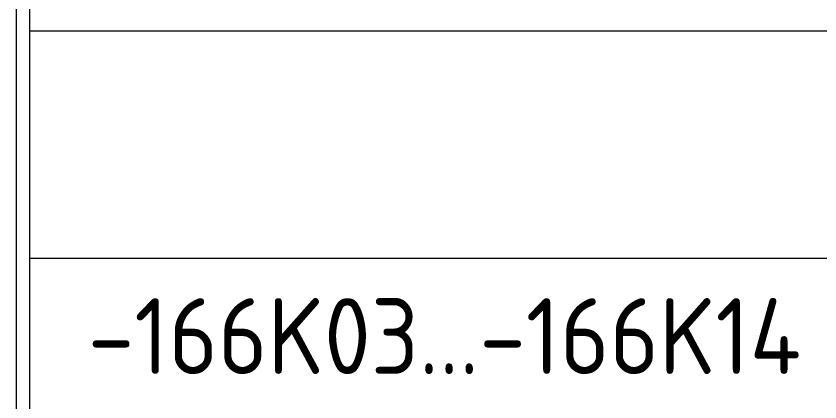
# Model space of a CAD drawing. Header units: millimetres. Extents: x 4134 to 7422, y 1400 to 3585.
# Drawn here: x 5874.9 to 6086.7, y 2122.9 to 2224.7 of the extents above; entities that cross this region are included whole.
import ezdxf
from ezdxf.enums import TextEntityAlignment as Align

# ---------------------------------------------------------------- set-up
doc = ezdxf.new("R2010")
doc.units = ezdxf.units.MM
doc.layers.add('000-PI-ORMAR', color=2, linetype='Continuous')
doc.layers.add('002-PI-Kabelska kanalica', color=150, linetype='Continuous')
doc.styles.add('PI0', font='isocpeur.ttf', dxfattribs={"width": 0.9})

# ---------------------------------------------------------------- blocks, each defined once
blk = doc.blocks.new('*U539')
at = {"layer": '002-PI-Kabelska kanalica', "color": 0, "linetype": 'ByBlock', "lineweight": 0}
blk.add_line((80, -100), (80, 1670), dxfattribs=at)
blk = doc.blocks.new('*U522')
at = {"layer": '002-PI-Kabelska kanalica', "color": 0, "linetype": 'ByBlock', "lineweight": 0}
for p, q in [((-20, -100), (-20, 515)), ((40, -100), (40, 515)), ((-20, -100), (40, -100))]:
    blk.add_line(p, q, dxfattribs=at)

msp = doc.modelspace()

# ---------------------------------------------------------------- linework, layer by layer
at = {"layer": '000-PI-ORMAR', "color": 0, "linetype": 'ByBlock', "lineweight": 0}
msp.add_line((5874.948, 3405.778), (5874.948, 1515.778), dxfattribs=at)

# ---------------------------------------------------------------- block references
at = {"layer": '002-PI-Kabelska kanalica', "color": 0, "linetype": 'ByBlock', "lineweight": 0, "xscale": -1, "rotation": 180}
msp.add_blockref('*U539', (5798.448, 3305.778), dxfattribs=at)
at = {"layer": '002-PI-Kabelska kanalica', "color": 0, "linetype": 'ByBlock', "lineweight": 0, "rotation": 270}
msp.add_blockref('*U522', (5978.448, 2200.768), dxfattribs=at)

# ---------------------------------------------------------------- texts
at = {"color": 0, "linetype": 'ByBlock', "lineweight": 0, "style": 'PI0', "width": 0.9}
msp.add_text('-166K03...-166K14', height=20, dxfattribs=at).set_placement((5987.796, 2140.285), align=Align.MIDDLE)

doc.saveas('drawing.dxf')
